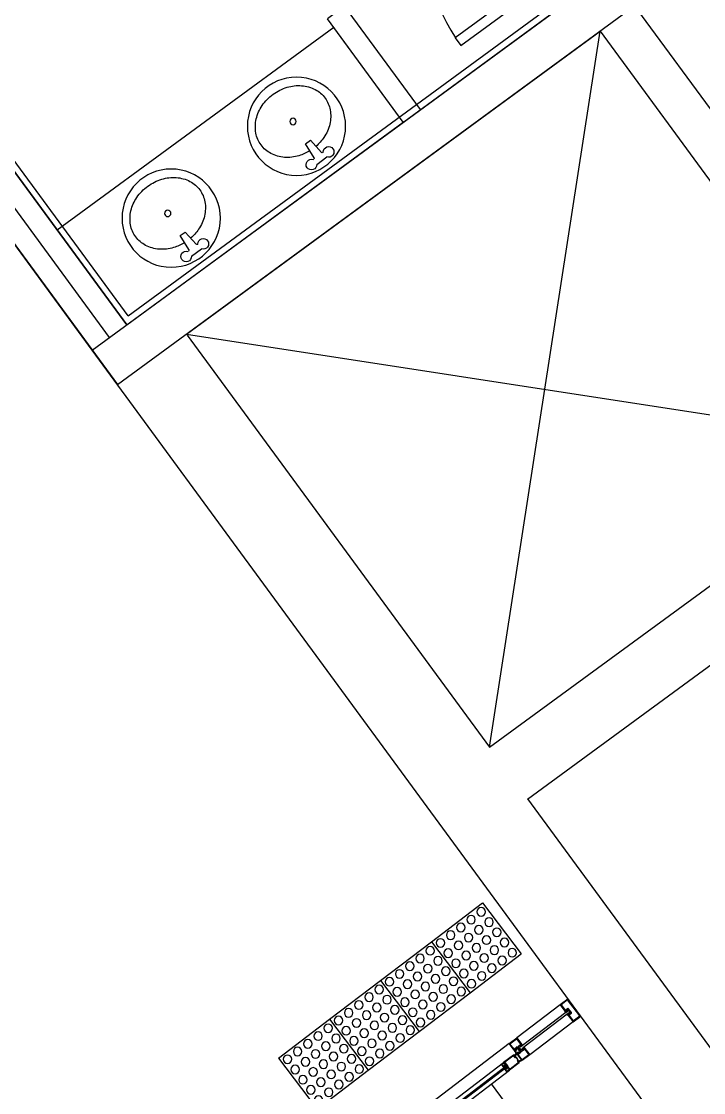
# Model space of a CAD drawing. Header units: millimetres. Extents: x 75184266 to 76346726, y -35850126 to -33679385.
# Drawn here: x 75497899 to 75501092, y -34602856 to -34597839 of the extents above; entities that cross this region are included whole.
import ezdxf

# ---------------------------------------------------------------- set-up
doc = ezdxf.new("R2010")
doc.units = ezdxf.units.MM
doc.header["$LTSCALE"] = 50
doc.header["$MEASUREMENT"] = 0
doc.layers.get('0').update_dxf_attribs({"linetype": 'CONTINUOUS'})
doc.layers.get('Defpoints').update_dxf_attribs({"color": 51, "linetype": 'CONTINUOUS'})
for name, color, linetype in [('XR-지하3층$0$1712-PL$0$DOOR', 4, 'CONTINUOUS'), ('XR-지하3층$0$W1', 3, 'CONTINUOUS'), ('XR-지하3층$0$XR-1F-PLAN$0$A-EQP1', 1, 'CONTINUOUS'), ('XR-지하3층$0$XR-1F-PLAN$0$A-FIN6', 6, 'CONTINUOUS'), ('XR-지하3층$0$XR-1F-PLAN$0$A-WAL3', 3, 'CONTINUOUS'), ('XR-지하3층$0$XR-지하3층$0$AA-DWXM-DOOR', 4, 'CONTINUOUS'), ('XR-지하3층$0$XR-지하3층$0$AA-XXXX-SYMB', 7, 'CONTINUOUS')]:
    doc.layers.add(name, color=color, linetype=linetype)
doc.layers.add('건축', color=8, linetype='CONTINUOUS', plot=False)

# ---------------------------------------------------------------- blocks, each defined once
blk = doc.blocks.new('XR-지하3층$0$XR-지하3층$0$점형블럭')
at = {"layer": 'XR-지하3층$0$XR-지하3층$0$AA-XXXX-SYMB', "color": 9, "ltscale": 5}
for p, q in [((300, 300), (0, 300)), ((0, 300), (0, 0)), ((300, 300), (300, 0)), ((300, 0), (0, 0))]:
    blk.add_line(p, q, dxfattribs=at)
at = {"layer": 'XR-지하3층$0$XR-지하3층$0$AA-XXXX-SYMB', "color": 9, "ltscale": 2}
for centre in [(30, 270), (90, 270), (150, 270), (210, 270), (270, 270), (30, 210), (90, 210), (150, 210), (210, 210), (270, 210), (30, 150), (90, 150), (150, 150), (210, 150), (270, 150), (30, 90), (90, 90), (150, 90), (210, 90), (270, 90), (30, 30), (90, 30), (150, 30), (210, 30), (270, 30)]:
    blk.add_circle(centre, 20, dxfattribs=at)
blk = doc.blocks.new('XR-지하3층$0$XR-지하3층$0$dsfdf')
at = {"layer": 'XR-지하3층$0$XR-지하3층$0$AA-DWXM-DOOR', "color": 8}
for p, q in [((415.1, -563.7), (2033.6, 628.2)), ((1185.4, 127.8), (415.7, -439)), ((1156.1, 82.1), (427.3, -454.5)), ((1159.7, 77.2), (430.9, -459.5)), ((1211.4, 91.2), (442.3, -475.2)), ((140.9, -697.3), (346.2, -546.1)), ((146.8, -705.3), (352.2, -554.1))]:
    blk.add_line(p, q, dxfattribs=at)
at = {"layer": 'XR-지하3층$0$XR-지하3층$0$AA-DWXM-DOOR'}
for p, q in [((369, -473.4), (415.7, -439)), ((375, -471.9), (412, -444.6)), ((413.5, -444.8), (424.8, -460.2)), ((415.4, -443.5), (419.3, -448.9)), ((417.7, -442.4), (415.6, -442.8)), ((417.9, -441.8), (415.9, -439.1)), ((416.6, -442.8), (416.4, -444.1)), ((416.5, -439.5), (425.6, -432.8)), ((416.5, -439.8), (418.3, -442.3)), ((418.3, -442.3), (416.7, -442.6)), ((417.2, -444.6), (419.9, -442.6)), ((418.3, -440.1), (420, -442.3)), ((418.4, -439.8), (425.8, -434.4)), ((419.3, -449.7), (419.4, -449)), ((419.3, -449.7), (419.9, -449.8)), ((420.1, -449.9), (425.6, -457.3)), ((423.2, -449.2), (432.4, -442.4)), ((423.2, -449.2), (425.7, -456.4)), ((424.7, -449.7), (428.5, -446.9)), ((424.7, -449.7), (426.2, -453.8)), ((427.2, -434.6), (432.5, -441.7)), ((427.8, -433.1), (436.4, -444.9)), ((428.8, -446.9), (430.5, -449.2)), ((431.7, -444.6), (430.2, -445.7)), ((432.2, -447.6), (430.2, -446.3)), ((433.2, -443.8), (430.4, -445.9)), ((430.4, -446.2), (432.4, -447.5)), ((430.4, -450.8), (430.5, -450.9)), ((430.8, -449.3), (430.6, -449.4)), ((430.8, -449.3), (432.2, -448.3)), ((434.2, -448.1), (431.3, -450.3)), ((431.7, -444.6), (433.1, -443.5)), ((437.8, -446.8), (431.9, -451.1)), ((433.6, -443.9), (434.2, -446.2)), ((434.4, -446), (433.7, -443.7)), ((434.2, -448.1), (437.2, -445.9)), ((436.4, -445.2), (435, -446.2)), ((436.4, -445.2), (435, -446.2)), ((436.4, -445.2), (436.6, -445)), ((438, -445.3), (438, -445.4)), ((319.6, -509.8), (355.8, -483.1)), ((323.9, -510.3), (355.1, -487.3)), ((355.1, -487.3), (373.6, -512.4)), ((355.8, -483.1), (415.1, -563.7)), ((372.5, -477.9), (356.6, -484.2)), ((372.6, -478.4), (356.8, -484.6)), ((373, -479), (357.3, -485.2)), ((373.3, -479.6), (357.7, -485.7)), ((373.6, -480.2), (358.1, -486.3)), ((373.9, -480.7), (358.4, -486.7)), ((374.2, -481.3), (358.9, -487.3)), ((370.3, -477.1), (370.7, -477.9)), ((376.1, -477.1), (370.3, -481.3)), ((371.3, -476.1), (370.4, -476.8)), ((370.6, -478.3), (370.5, -478.4)), ((371.6, -476.2), (374.7, -482.3)), ((372.5, -482.2), (371.9, -482.6)), ((373.4, -483.2), (373, -482.3)), ((374.6, -482.6), (373.7, -483.3)), ((374, -475.7), (377.5, -482.8)), ((380.4, -492.9), (375.4, -486.1)), ((377.2, -484.1), (375.5, -485.4)), ((380.4, -492.9), (385.4, -499.6)), ((387.8, -498.5), (386.1, -499.7)), ((388.5, -501.5), (387.6, -502.1)), ((394.2, -501.7), (388.5, -505.9)), ((393.7, -506.2), (388.8, -501.5)), ((394.9, -504), (389.1, -498.6)), ((395.6, -509.6), (442.3, -475.2)), ((398.8, -504.3), (435.9, -477)), ((436.1, -475.6), (424.8, -460.2)), ((426.1, -456.5), (426.2, -456.4)), ((426.5, -456), (426.2, -453.8)), ((426.5, -457), (426.2, -454.2)), ((426.9, -453.9), (428.8, -456.5)), ((433.3, -467.7), (427.7, -460.3)), ((428.4, -459.5), (430.9, -460.6)), ((428.7, -457.3), (428.8, -456.7)), ((428.7, -457.3), (429.3, -457.4)), ((428.7, -460), (428.8, -459.9)), ((434.8, -465), (428.7, -460.5)), ((429.3, -459.9), (431.3, -460.8)), ((431.4, -460), (429.5, -457.5)), ((434.8, -463.4), (431.3, -460.8)), ((433.2, -468.6), (433.3, -467.9)), ((433.2, -468.6), (433.8, -468.6)), ((438, -474.1), (434, -468.7)), ((434.8, -465), (444, -458.2)), ((434.8, -463.4), (438.6, -460.6)), ((435.4, -457.6), (435.3, -457.5)), ((441.5, -451.7), (435.5, -456.1)), ((439.1, -454.8), (436.2, -456.9)), ((437, -457.7), (436.8, -457.8)), ((438.6, -460.3), (436.9, -458)), ((437, -457.7), (438.4, -456.7)), ((437.4, -472.1), (440.1, -470.1)), ((439, -473.2), (437.6, -473)), ((439.7, -472.3), (438.7, -474.1)), ((439, -456.9), (439.6, -459.1)), ((439.1, -454.8), (442.1, -452.6)), ((439.8, -458.9), (439.2, -456.6)), ((440, -471.7), (439.2, -473.1)), ((441.8, -474.2), (440, -471.7)), ((442.9, -457), (440.1, -459)), ((441.7, -458.3), (440.3, -459.3)), ((440.3, -472.2), (442.3, -474.9)), ((442.1, -472.3), (440.4, -470.1)), ((442.9, -456.6), (440.9, -455.3)), ((442.6, -453.6), (441.2, -454.6)), ((442.6, -453.6), (441.2, -454.6)), ((441.2, -455.3), (443.1, -456.5)), ((441.7, -458.3), (443.2, -457.2)), ((442.1, -474.2), (451.2, -467.5)), ((442.3, -472.4), (449.7, -466.9)), ((442.6, -453.6), (442.7, -453.4)), ((443, -452), (442.9, -451.9)), ((451.5, -465.4), (442.9, -453.6)), ((450, -465.5), (444.7, -458.3)), ((114.2, -661), (319.6, -509.8)), ((343, -541.7), (319.6, -509.8)), ((346.2, -546.1), (319.6, -509.8)), ((342.4, -535.4), (323.9, -510.3)), ((369.1, -535.4), (360.3, -523.5)), ((360.5, -522.1), (373.6, -512.4)), ((369.6, -518.6), (363, -523.4)), ((363, -523.7), (370.7, -534.2)), ((377.9, -547.3), (369.1, -535.4)), ((373.3, -523.2), (369.9, -518.6)), ((370.7, -534.2), (378.5, -544.7)), ((371, -517.8), (373.2, -520.7)), ((376.2, -513.7), (371.1, -517.5)), ((372.1, -524.8), (372.6, -523.1)), ((380, -519.5), (372.4, -525)), ((372.7, -522.9), (372.7, -522.7)), ((372.7, -522.7), (372.8, -522.7)), ((373, -522.9), (373.4, -523.1)), ((377.2, -519.4), (373.3, -523.2)), ((377.6, -520), (373.4, -523.1)), ((374.3, -519.9), (376.7, -518.7)), ((377.4, -515.1), (376.5, -513.8)), ((376.9, -518.7), (377.2, -519.1)), ((377.9, -517.8), (377, -518.5)), ((377, -518.8), (377.6, -519.7)), ((378.8, -514.4), (377.7, -515.1)), ((378.6, -514.5), (377.7, -515.1)), ((377.7, -515.4), (379.7, -518.2)), ((378.2, -517.9), (378.9, -518.8)), ((378.8, -514.4), (392.1, -532.4)), ((378.8, -544.8), (385.3, -539.9)), ((379.7, -518.5), (379.2, -518.8)), ((389.6, -502.2), (379.3, -515.1)), ((392.4, -537.9), (379.3, -547.6)), ((390.1, -502.7), (379.7, -515.7)), ((387.6, -529.7), (380, -535.3)), ((390.5, -503.1), (380.1, -516.1)), ((380.1, -535.7), (382, -535.7)), ((391, -503.6), (380.5, -516.7)), ((380.7, -519.6), (384.2, -524.3)), ((391.5, -504.1), (380.9, -517.2)), ((391.9, -504.6), (381.3, -517.8)), ((392.3, -504.9), (381.6, -518.2)), ((382, -535.1), (386.8, -532.5)), ((385.4, -539.7), (382, -535.1)), ((382.1, -535.8), (382.3, -535.8)), ((386.4, -531.9), (382.2, -535)), ((382.3, -535.4), (382.2, -535)), ((382.3, -535.8), (382.3, -535.6)), ((387.7, -529), (384.2, -524.3)), ((384.4, -535.9), (386.5, -538.8)), ((387.3, -533.1), (385.5, -535.1)), ((387.3, -532.8), (386.7, -531.9)), ((386.8, -538.8), (391.9, -535.1)), ((387.1, -532.5), (387.4, -532.9)), ((387.6, -502.5), (388.3, -503.1)), ((388.5, -532.2), (387.6, -532.9)), ((388.2, -503.6), (387.7, -504)), ((388.4, -530.4), (387.9, -530.7)), ((388.6, -531.9), (387.9, -531)), ((388.7, -530.4), (390.7, -533.2)), ((392.1, -532.4), (391, -533.2)), ((391, -533.2), (391.9, -532.5)), ((391.9, -534.8), (391, -533.5)), ((391.5, -506.5), (391.3, -506.6)), ((391.5, -506.5), (391.3, -506.6)), ((392.5, -507.2), (391.8, -506.5)), ((392.4, -537.9), (410.9, -563)), ((393.7, -506.5), (392.8, -507.2)), ((173.5, -741.5), (378.8, -590.3)), ((378.8, -590.3), (352.2, -554.2)), ((378.8, -590.3), (355.5, -558.6)), ((379.6, -586), (361.3, -561.1)), ((415.1, -563.7), (378.8, -590.3)), ((410.9, -563), (379.6, -586))]:
    blk.add_line(p, q, dxfattribs=at)
at = {"layer": 'XR-지하3층$0$XR-지하3층$0$AA-DWXM-DOOR', "color": 4, "linetype": 'Continuous', "extrusion": (8.08767e-06, 1.2987e-05, 1)}
for p, q in [((343, -541.7, 0), (344.3, -540.7, 0)), ((343, -541.7, 0), (346.2, -546.1, 0)), ((343, -541.7, 0), (346.2, -546, 0)), ((349.6, -534.8, 0), (343.3, -539.4, 0)), ((344.3, -540.7, 0), (343.3, -539.4, 0)), ((344.2, -540.8, 0), (346.6, -544.1, 0)), ((354.3, -528.6, 0), (344.6, -535.7, 0)), ((351.2, -542.4, 0), (346.2, -546.1, 0)), ((346.4, -542.2, 0), (347.6, -541.3, 0)), ((347.4, -543.5, 0), (346.4, -542.2, 0)), ((346.6, -544.1, 0), (347.4, -543.5, 0)), ((347.6, -541.3, 0), (348.5, -542.6, 0)), ((348.5, -542.6, 0), (353.1, -539.3, 0)), ((351.5, -537.4, 0), (348.9, -539.9, 0)), ((349.6, -534.8, 0), (351.5, -537.4, 0)), ((354.1, -538.5, 0), (349.7, -540.9, 0)), ((355, -530.8, 0), (350.8, -534, 0)), ((350.8, -534, 0), (354.1, -538.5, 0)), ((351.2, -542, 0), (351.2, -542.4, 0)), ((351.2, -542, 0), (351.6, -542.1, 0)), ((352.4, -541.5, 0), (351.6, -542.1, 0)), ((352.2, -554.1), (362.1, -546.8, 0)), ((352.5, -541.1, 0), (352.4, -541.5, 0)), ((352.5, -541.1, 0), (352.8, -541.2, 0)), ((353.7, -540.6, 0), (352.8, -541.2, 0)), ((353, -538.4, 0), (355.9, -538, 0)), ((353.1, -539.3, 0), (353, -538.4, 0)), ((353.7, -540.2, 0), (353.7, -540.6, 0)), ((353.7, -540.2, 0), (354.1, -540.3, 0)), ((354.3, -540.1, 0), (354.1, -540.3, 0)), ((354.3, -540.1, 0), (356.2, -538.7, 0)), ((356.1, -552.9, 0), (360.7, -549.6, 0)), ((357.3, -531.2, 0), (369.7, -548.1, 0)), ((361.8, -548.9, 0), (358.1, -552.5, 0)), ((358.7, -529.3, 0), (371.9, -547.2, 0)), ((362.1, -551.7, 0), (358.9, -553.5, 0)), ((360.7, -549.6, 0), (361.5, -550, 0)), ((361.5, -550, 0), (362.7, -547.2, 0)), ((371.3, -551.7, 0), (361.6, -558.8, 0)), ((365.1, -553.5, 0), (361.8, -548.9, 0)), ((364, -554.3, 0), (362.1, -551.7, 0)), ((369.4, -550.3, 0), (365.1, -553.5, 0)), ((355.5, -558.6, 0), (352.2, -554.1)), ((352.2, -554.2, 0), (355.5, -558.6, 0)), ((354.2, -554.4, 0), (355, -553.8, 0)), ((356.6, -557.8, 0), (354.2, -554.4, 0)), ((355, -553.8, 0), (355.9, -555.1, 0)), ((356.8, -557.7, 0), (355.5, -558.6, 0)), ((355.9, -555.1, 0), (357.1, -554.2, 0)), ((357.1, -554.2, 0), (356.1, -552.9, 0)), ((356.8, -557.7, 0), (357.7, -558.9, 0)), ((364, -554.3, 0), (357.7, -558.9, 0))]:
    blk.add_line(p, q, dxfattribs=at)
at = {"layer": 'XR-지하3층$0$XR-지하3층$0$AA-DWXM-DOOR', "color": 4, "linetype": 'Continuous', "extrusion": (-1.4802e-05, -3.8694e-06, 1)}
for p, q in [((121.9, -699.8, 0), (131.5, -692.6, 0)), ((123.8, -701.1, 0), (128, -698, 0)), ((128, -698, 0), (131.3, -702.5, 0)), ((129.2, -697.2, 0), (135.5, -692.5, 0)), ((129.2, -697.2, 0), (131.1, -699.8, 0)), ((131.6, -701.4, 0), (130.4, -704.1, 0)), ((131.1, -699.8, 0), (134.3, -698, 0)), ((131.3, -702.5, 0), (135, -699, 0)), ((132.4, -701.8, 0), (131.6, -701.4, 0)), ((136.9, -698.4, 0), (132.4, -701.8, 0)), ((133.5, -702.7, 0), (134.3, -702.1, 0)), ((134.3, -701.8, 0), (134.3, -702.1, 0)), ((134.3, -701.8, 0), (134.7, -701.8, 0)), ((134.7, -701.8, 0), (135.5, -701.2, 0)), ((136.4, -693.8, 0), (135.5, -692.5, 0)), ((135.6, -700.9, 0), (135.5, -701.2, 0)), ((135.6, -700.9, 0), (135.9, -700.9, 0)), ((135.9, -700.9, 0), (140.9, -697.3, 0)), ((137.1, -696.3, 0), (136, -697.1, 0)), ((136, -697.1, 0), (136.9, -698.4, 0)), ((137.7, -692.9, 0), (136.4, -693.8, 0)), ((136.5, -693.7, 0), (138.9, -697, 0)), ((138.1, -697.6, 0), (137.1, -696.3, 0)), ((137.7, -692.9, 0), (140.9, -697.3, 0)), ((137.7, -692.9, 0), (140.8, -697.2, 0)), ((138.9, -697, 0), (138.1, -697.6, 0)), ((121.2, -704.2, 0), (134.4, -722.2, 0)), ((123.4, -703.4, 0), (135.9, -720.3, 0)), ((132.9, -703.2, 0), (130.9, -704.6, 0)), ((132.9, -703.2, 0), (133.1, -703, 0)), ((133.1, -702.7, 0), (133.5, -702.7, 0)), ((133.1, -702.7, 0), (133.1, -703, 0)), ((146.8, -705.3), (136.9, -712.6, 0)), ((140.1, -713, 0), (137.2, -713.3, 0)), ((138.1, -720.6, 0), (142.4, -717.5, 0)), ((138.9, -722.8, 0), (148.6, -715.7, 0)), ((139, -713, 0), (143.5, -710.5, 0)), ((142.4, -717.5, 0), (139, -713, 0)), ((144.6, -708.7, 0), (140, -712.1, 0)), ((140, -712.1, 0), (140.1, -713, 0)), ((141.6, -714.1, 0), (144.2, -711.6, 0)), ((143.5, -716.7, 0), (141.6, -714.1, 0)), ((143.5, -716.7, 0), (149.8, -712, 0)), ((145.5, -710, 0), (144.6, -708.7, 0)), ((146.6, -709.2, 0), (145.5, -710, 0)), ((146.5, -707.3, 0), (145.7, -707.9, 0)), ((145.7, -707.9, 0), (146.6, -709.2, 0)), ((149, -710.7, 0), (146.5, -707.3, 0)), ((150.1, -709.8, 0), (146.8, -705.3)), ((146.9, -705.4, 0), (150.1, -709.8, 0)), ((148.9, -710.8, 0), (150.1, -709.8, 0)), ((148.9, -710.8, 0), (149.8, -712, 0))]:
    blk.add_line(p, q, dxfattribs=at)
at = {"layer": 'XR-지하3층$0$XR-지하3층$0$AA-DWXM-DOOR'}
for points in [[(140.9, -697.3), (114.2, -661), (78, -687.7), (137.3, -768.2), (173.5, -741.5), (146.9, -705.4)], [(131.9, -690.4), (113.5, -665.5), (82.5, -688.4), (138, -763.8), (169, -740.9), (150.8, -716.1)]]:
    blk.add_lwpolyline(points, dxfattribs=at)
at = {"layer": 'XR-지하3층$0$XR-지하3층$0$AA-DWXM-DOOR', "color": 4, "linetype": 'Continuous', "extrusion": (8.08767e-06, 1.2987e-05, 1)}
for centre, radius, start, end in [((343.7, -534.5, 0), 1.59, 216.3686, 306.3686), ((349.4, -540.4, 0), 0.641, 133.8686, 298.8686), ((356.2, -531.2, 0), 3.21, 36.3686, 126.3686), ((356, -532.1, 0), 1.59, 36.3686, 126.3686), ((356, -538.4, 0), 0.385, 306.3686, 96.4212), ((362.3, -547.1, 0), 0.385, 336.316, 126.3686), ((368.4, -549.1, 0), 1.59, 306.3686, 36.3686), ((369.4, -549.1, 0), 3.21, 306.3686, 36.3686), ((358.6, -552.9, 0), 0.641, 133.8686, 298.8686), ((362.6, -560.1, 0), 1.59, 126.3686, 216.3686)]:
    blk.add_arc(centre, radius, start, end, dxfattribs=at)
at = {"layer": 'XR-지하3층$0$XR-지하3층$0$AA-DWXM-DOOR'}
for centre, radius, start, end in [((361.1, -522.9), 1.02, 126.3686, 216.3686), ((363.2, -523.6), 0.204, 126.3686, 216.3686), ((369.7, -518.7), 0.204, 36.3686, 126.3686), ((371.2, -517.7), 0.204, 126.3686, 216.3686), ((372.3, -524.9), 0.204, 164.9818, 306.3686), ((372.9, -523.1), 0.306, 61.3686, 164.9818), ((373.6, -520.4), 0.51, 216.3686, 6.3686), ((374.6, -520.3), 0.51, 126.3686, 186.3686), ((374.6, -520.3), 0.51, 126.3686, 186.3686), ((376.3, -513.9), 0.204, 36.3686, 126.3686), ((376.8, -518.9), 0.204, 36.3686, 116.3686), ((377.1, -518.7), 0.204, 126.3686, 216.3686), ((377, -519.2), 0.204, 314.1338, 36.3686), ((377.6, -515), 0.204, 216.3686, 306.3686), ((377.8, -515.3), 0.204, 126.3686, 216.3686), ((377.5, -519.8), 0.204, 306.3686, 36.3686), ((378, -518), 0.204, 36.3686, 126.3686), ((378.7, -546.7), 1.02, 216.3686, 306.3686), ((378.6, -544.6), 0.204, 216.3686, 306.3686), ((378.5, -514.3), 0.204, 306.3686, 36.3686), ((379, -518.7), 0.204, 216.3686, 306.3686), ((379.5, -518.3), 0.204, 306.3686, 36.3686), ((380.1, -535.5), 0.204, 126.3686, 267.7553), ((380.3, -519.9), 0.51, 36.3686, 126.3686), ((382, -535.4), 0.306, 267.7553, 11.3686), ((384.8, -535.6), 0.51, 66.3686, 216.3686), ((385.2, -534.7), 0.51, 246.3686, 306.3686), ((385.2, -534.7), 0.51, 246.3686, 306.3686), ((385.2, -539.8), 0.204, 306.3686, 36.3686), ((386.5, -532.1), 0.204, 36.3686, 126.3686), ((386.7, -538.7), 0.204, 216.3686, 306.3686), ((386.9, -532.6), 0.204, 36.3686, 118.6034), ((387.5, -532.7), 0.204, 216.3686, 306.3686), ((387.2, -533), 0.204, 316.3686, 36.3686), ((387.3, -529.3), 0.51, 306.3686, 36.3686), ((388.1, -530.9), 0.204, 126.3686, 216.3686), ((388.5, -530.5), 0.204, 36.3686, 126.3686), ((388.4, -532), 0.204, 306.3686, 36.3686), ((390.9, -533), 0.204, 216.3686, 306.3686), ((391.1, -533.4), 0.204, 126.3686, 216.3686), ((392, -532.7), 0.204, 36.3686, 126.3686), ((391.8, -534.9), 0.204, 306.3686, 36.3686)]:
    blk.add_arc(centre, radius, start, end, dxfattribs=at)
at = {"layer": 'XR-지하3층$0$XR-지하3층$0$AA-DWXM-DOOR', "color": 4, "linetype": 'Continuous', "extrusion": (-1.4802e-05, -3.8694e-06, 1)}
for centre, radius, start, end in [((123.8, -702.3, 0), 3.21, 126.3686, 216.3686), ((124.7, -702.4, 0), 1.59, 126.3686, 216.3686), ((130.6, -691.4, 0), 1.59, 306.3686, 36.3686), ((134.6, -698.6, 0), 0.641, 313.8686, 118.8686), ((130.7, -704.3, 0), 0.385, 156.316, 306.3686), ((137, -720.3, 0), 3.21, 216.3686, 306.3686), ((137.2, -719.4, 0), 1.59, 216.3686, 306.3686), ((137.1, -713, 0), 0.385, 126.3686, 276.4212), ((143.8, -711.1, 0), 0.641, 313.8686, 118.8686), ((149.5, -717, 0), 1.59, 36.3686, 126.3686)]:
    blk.add_arc(centre, radius, start, end, dxfattribs=at)
at = {"layer": 'XR-지하3층$0$XR-지하3층$0$AA-DWXM-DOOR'}
for centre, major_axis, start_param, end_param in [((412.6, -445.4), (0.721, 0.721), 6.132539, 7.703335), ((415.7, -443.2), (0.288, 0.288), 0.983818, 2.990946), ((415.8, -439.2), (-0.144, 0.144), 4.561742, 6.132539), ((417.6, -442), (0.288, 0.288), 4.12541, 6.132539), ((419.1, -449), (0.183, 0.183), 5.347141, 6.132539), ((419.9, -450), (-0.183, 0.183), 4.561742, 5.347141), ((442.1, -452.5), (0.721, 0.721), 6.132539, 7.703335), ((369.6, -474.2), (0.721, 0.721), 1.42015, 2.634222), ((431.4, -456.6), (61.7, 21.3), 3.086518, 3.144322), ((370.2, -477.9), (-0.361, 0.361), 1.12123, 2.990946), ((370.5, -477), (0.144, 0.144), 1.42015, 2.816413), ((370.5, -478), (0.216, 0.216), 4.561742, 5.958006), ((371.4, -476.3), (0.144, 0.144), 5.958006, 7.703335), ((372.2, -483), (-0.361, 0.361), -0.150647, 1.205916), ((431.4, -456.6), (-32, 56.9), 1.478542, 1.677149), ((372.7, -482.5), (0.216, 0.216), 5.958006, 7.703335), ((376.8, -474.4), (2.16, 2.16), 1.42015, 2.816413), ((373.6, -483.1), (0.144, 0.144), 2.816413, 4.561742), ((374.5, -482.4), (0.144, 0.144), 4.561742, 5.958006), ((375.8, -485.8), (0.361, 0.361), 1.42015, 2.990946), ((376.6, -483.3), (-0.721, 0.721), 2.990946, 4.38721), ((430.2, -455), (-46.2, 46.2), 1.435775, 1.634383), ((385.8, -499.3), (-0.361, 0.361), 1.42015, 2.990946), ((388.4, -499.3), (0.721, 0.721), 0.023886, 1.42015), ((388.6, -501.6), (0.144, 0.144), 0.023886, 1.42015), ((426, -457), (0.361, 0.361), 2.990946, 5.626393), ((426.6, -454.2), (0.288, 0.288), 6.132539, 8.767986), ((428.2, -460), (-0.361, 0.361), -1.215297, 1.42015), ((428.9, -460.2), (0.216, 0.216), 1.42015, 3.287652), ((428.6, -456.6), (0.183, 0.183), 5.347141, 6.132539), ((429.1, -460.3), (0.361, 0.361), 0.355499, 1.42015), ((429.3, -457.6), (-0.183, 0.183), 4.561742, 5.347141), ((431, -460.3), (-0.288, 0.288), 1.926295, 4.561742), ((433, -467.9), (0.183, 0.183), 5.347141, 6.132539), ((433.8, -468.9), (0.183, 0.183), 6.132539, 6.917937), ((436.2, -456.9), (-0.721, 0.721), -0.150647, 1.42015), ((436.2, -457), (0.721, 0.721), 2.990946, 4.561742), ((435.3, -476.2), (0.721, 0.721), 4.561742, 6.132539), ((437.1, -457.8), (0.144, 0.144), 1.42015, 2.990946), ((437.7, -472.5), (0.361, 0.361), 1.42015, 3.776344), ((438.3, -473.9), (-0.288, 0.288), 1.42015, 3.427278), ((438.6, -457), (-0.288, 0.288), 4.210483, 6.132539), ((437.9, -453.1), (2.52, 2.52), 4.101777, 4.214009), ((438.5, -460.4), (-0.144, 0.144), 2.990946, 4.561742), ((439, -456.7), (-0.144, 0.144), 4.200394, 5.784805), ((439, -473), (-0.144, 0.144), 2.205548, 3.427278), ((440, -459), (0.288, 0.288), 2.639687, 4.561742), ((440, -472.5), (0.288, 0.288), 6.132539, 8.139667), ((440, -458.9), (0.144, 0.144), 2.629597, 4.561742), ((440.3, -470.2), (0.144, 0.144), 6.132539, 7.703335), ((441, -455.2), (-0.144, 0.144), 0.197087, 1.781499), ((437.9, -453.1), (2.52, 2.52), 4.909476, 5.021707), ((441.4, -454.9), (0.288, 0.288), 1.42015, 3.342206), ((441.9, -474), (-0.144, 0.144), 1.42015, 2.990946), ((442.2, -472.2), (-0.144, 0.144), 1.42015, 2.990946), ((442.2, -475), (0.144, 0.144), 4.561742, 6.132539), ((442.7, -453.7), (-0.144, 0.144), 4.561742, 6.132539), ((442.1, -452.6), (0.721, 0.721), 4.561742, 6.132539), ((442.8, -456.8), (-0.144, 0.144), 2.990946, 4.923091), ((442.9, -456.9), (-0.288, 0.288), 2.990946, 4.913002), ((444.3, -458.6), (-0.361, 0.361), 4.561742, 6.132539), ((449.1, -466.1), (0.721, 0.721), 4.561742, 6.132539), ((450.3, -466.3), (1.08, 1.08), 4.561742, 6.132539), ((387.4, -503.6), (0.361, 0.361), 3.20518, 4.561742), ((387.7, -502.3), (-0.144, 0.144), -0.150646, 1.594683), ((388, -503.3), (-0.216, 0.216), 2.990946, 4.736275), ((391.6, -507), (-0.361, 0.361), -0.150647, 1.71907), ((430.2, -455), (-46.2, 46.2), 1.71907, 1.776874), ((391.6, -506.8), (0.216, 0.216), 0.023886, 1.42015), ((392.7, -507), (0.144, 0.144), 3.165479, 4.561742), ((393.6, -506.4), (-0.144, 0.144), 2.990946, 4.736275), ((395, -508.7), (0.721, 0.721), 3.34767, 4.561742), ((397, -501.8), (-2.16, 2.16), 1.594683, 2.990946)]:
    blk.add_ellipse(centre, major_axis=major_axis, ratio=1, start_param=start_param, end_param=end_param, dxfattribs=at)
at = {"layer": 'XR-지하3층$0$XR-지하3층$0$AA-DWXM-DOOR', "extrusion": (0, 0, -1)}
for centre, major_axis, start_param, end_param in [((416.9, -444.2), (0.361, 0.361), 1.721443, 4.077637), ((416.6, -439.7), (-0.144, 0.144), 4.863036, 6.433832), ((416.8, -442.8), (0.144, 0.144), 4.077637, 5.299368), ((418.5, -440), (-0.144, 0.144), 4.863035, 6.433832), ((419.8, -442.4), (-0.144, 0.144), 1.721443, 3.292239), ((426.5, -434), (1.08, 1.08), -1.42015, 0.150647), ((426.4, -435.2), (-0.721, 0.721), 0.150647, 1.721443), ((428.7, -447.1), (-0.144, 0.144), 0.150647, 1.721443), ((430.5, -446), (0.288, 0.288), 2.94098, 4.863036), ((431.2, -450.2), (0.721, 0.721), 3.292239, 4.863036), ((430.6, -446), (-0.144, 0.144), 4.501687, 6.433832), ((430.7, -449.1), (-0.144, 0.144), 3.292239, 4.863035), ((431.3, -450.3), (-0.721, 0.721), 3.292239, 4.863036), ((431.9, -447.9), (0.288, 0.288), -0.200613, 1.721443), ((435.5, -449.8), (-2.52, 2.52), 5.973867, 6.086098), ((432, -442), (-0.361, 0.361), 1.721443, 3.292239), ((432.3, -447.7), (-0.144, 0.144), 1.360094, 2.944506), ((433.3, -443.9), (0.288, 0.288), -1.42015, 0.501906), ((433.4, -444), (0.144, 0.144), -1.42015, 0.511995), ((434.4, -446.1), (0.144, 0.144), 2.069176, 3.653588), ((434.8, -445.9), (0.288, 0.288), 1.721443, 3.643499), ((435.5, -449.8), (-2.52, 2.52), 0.49838, 0.610612), ((436.3, -445), (-0.144, 0.144), 1.721443, 3.292239), ((437.2, -445.9), (-0.721, 0.721), 0.150647, 1.721443), ((437.2, -446), (-0.721, 0.721), 1.721443, 3.292239), ((426, -456.3), (-0.216, 0.216), 3.292239, 5.159741), ((425.9, -456), (0.361, 0.361), 0.656792, 1.721443)]:
    blk.add_ellipse(centre, major_axis=major_axis, ratio=1, start_param=start_param, end_param=end_param, dxfattribs=at)
at = {"layer": 'XR-지하3층$0$XR-지하3층$0$AA-XXXX-SYMB', "extrusion": (0, 0, -1), "zscale": -1, "rotation": 143.631410486732}
for p in [(-1076.1, -449.4), (-834.5, -627.3), (-593, -805.2), (-351.4, -983.1)]:
    blk.add_blockref('XR-지하3층$0$XR-지하3층$0$점형블럭', p, dxfattribs=at)
blk = doc.blocks.new('XR-지하3층$0$XR-1F-PLAN$0$좌변기')
at = {"layer": 'XR-지하3층$0$XR-1F-PLAN$0$A-EQP1'}
for points in [[(-544.4, 76.1), (-544.4, 111.1, 0.414214), (-554.4, 121.1), (-672.4, 121.1, 0.414214), (-682.4, 111.1), (-682.4, -318.9, 0.414214), (-672.4, -328.9), (-554.4, -328.9, 0.414214), (-544.4, -318.9), (-544.4, -283.9)], [(-544.4, 111.1, -0.030636), (-266.4, 76.4, -0.045977), (-84.4, 34, -0.042274), (0, 0), (0, -103.9)], [(-534.4, -281, 0.029867), (-267.6, -275, 0.046073), (-88, -233.1, 0.030504), (-29.1, -210.9, 0.291302), (-23.5, -202.3), (-23.5, -105), (-23.5, -7.6, 0.291302), (-29.1, 0.9, 0.030504), (-88, 23.2, 0.046073), (-267.6, 65.1, 0.029888), (-534.4, 71.1)], [(-544.4, -318.9, 0.030636), (-266.4, -284.2, 0.045977), (-84.4, -241.8, 0.042274), (0, -207.9), (0, -103.9)]]:
    blk.add_lwpolyline(points, format="xyb", dxfattribs=at)
blk.add_lwpolyline([(-502.4, -283.9), (-502.4, 76.1), (-682.4, 76.1), (-682.4, -283.9)], close=True, dxfattribs=at)
for points in [[(-667.3, 63.6, 0.336088), (-682.4, 48), (-682.4, -255.8, 0.369332), (-666.2, -272.8, 0.014927), (-534.4, -281), (-534.4, 71.1, 0.014968)], [(-495.6, 67.3, 0.408431), (-504.4, 58.3), (-504.6, -105), (-504.4, -268.2, 0.408431), (-495.6, -277.2, 0.024723), (-268.1, -270.1, 0.046051), (-89.5, -228.4, 0.030519), (-31.2, -206.3, 0.289645), (-28.5, -202.3), (-28.5, -105), (-28.5, -7.7, 0.289645), (-31.2, -3.6, 0.030519), (-89.5, 18.4, 0.046051), (-268.1, 60.1, 0.024723)]]:
    blk.add_lwpolyline(points, format="xyb", close=True, dxfattribs=at)
blk = doc.blocks.new('XR-지하3층$0$XR-1F-PLAN$0$A$C56F60109')
at = {"layer": 'Defpoints'}
blk.add_line((380, 375), (380, 0), dxfattribs=at)
at = {"layer": 'XR-지하3층$0$XR-1F-PLAN$0$A-EQP1'}
for p, q in [((15, 410.1), (15, 25)), ((45, 410.1), (45, 25)), ((715, 410.1), (715, 25)), ((745, 410.1), (745, 25)), ((380, 175.4), (380, 113.3)), ((349.6, 144.2), (411.6, 144.2)), ((0, 5), (0, 0)), ((10, 25), (50, 25)), ((10, 25), (10, 15)), ((10, 15), (50, 15)), ((50, 25), (50, 15)), ((60, 5), (60, 0)), ((617.5, 50), (142.5, 50)), ((700, 5), (700, 0)), ((750, 25), (710, 25)), ((710, 25), (710, 15)), ((750, 15), (710, 15)), ((750, 25), (750, 15)), ((760, 5), (760, 0))]:
    blk.add_line(p, q, dxfattribs=at)
blk.add_lwpolyline([(567.5, 375), (617.5, 325), (617.5, 0), (142.5, 0), (142.5, 325), (192.5, 375)], close=True, dxfattribs=at)
for points in [[(387.1, 65.8), (550.2, 65.8), (550.2, 288.2, 0.272815), (543.5, 299.5, 0.070145), (498.9, 316.6, 0.03268), (447.3, 324.9, 0.023671), (375.2, 328.3, 0.023671), (303.1, 324.9, 0.03268), (251.4, 316.6, 0.070145), (206.8, 299.5, 0.272815), (200.2, 288.2), (200.2, 65.8), (373.2, 65.8)], [(371.3, 17.1), (374.1, 86.7, -1), (386.3, 86.7), (389.1, 17.1, -0.414045), (380.2, 7.6, -0.414045), (371.3, 17.1)]]:
    blk.add_lwpolyline(points, format="xyb", dxfattribs=at)
for centre, radius in [((30, 249.3), 15), ((730, 249.3), 15), ((380, 144.2), 15), ((353.3, 34.2), 15.3), ((407.1, 34.2), 15.3)]:
    blk.add_circle(centre, radius, dxfattribs=at)
for centre, radius, start, end in [((30, 410.1), 15, 0, 180), ((730, 410.1), 15, 0, 180), ((10, 5), 10, 90, 180), ((50, 5), 10, 0, 90), ((710, 5), 10, 90, 180), ((750, 5), 10, 0, 90)]:
    blk.add_arc(centre, radius, start, end, dxfattribs=at)
blk = doc.blocks.new('XR-지하3층$0$XR-1F-PLAN$0$1LAVA01')
at = {"layer": 'XR-지하3층$0$XR-1F-PLAN$0$A-EQP1'}
for p, q in [((-29.3, -30), (29.3, -30)), ((-29.3, -58), (-26.2, -58)), ((-21.2, -62.5), (-14, -139)), ((14, -139), (21.2, -62.5)), ((26.2, -58), (29.3, -58)), ((-14, -139), (14, -139))]:
    blk.add_line(p, q, dxfattribs=at)
blk.add_lwpolyline([(-17.7, -100.2, 0.064435), (-72.5, -111.9, 0.091719), (-131.5, -145.8, 0.103599), (-172.4, -198.4, 0.113912), (-186, -257.5, 0.113912), (-172.4, -316.6, 0.103599), (-131.5, -369.2, 0.091719), (-72.5, -403.1, 0.084785), (0, -415.5, 0.084785), (72.5, -403.1, 0.091719), (131.5, -369.2, 0.103599), (172.4, -316.6, 0.113912), (186, -257.5, 0.113912), (172.4, -198.4, 0.103599), (131.5, -145.8, 0.091719), (72.5, -111.9, 0.064435), (17.7, -100.2, 0.084785)], format="xyb", dxfattribs=at)
for centre, radius in [((0, -230), 230), ((0, -257.5), 15)]:
    blk.add_circle(centre, radius, dxfattribs=at)
for centre, radius, start, end in [((-50, -44), 25, 34.0558, 325.9442), ((50, -44), 25, 214.0558, 145.9442), ((-26.2, -63), 5, 5.3909, 90), ((26.2, -63), 5, 90, 174.6091)]:
    blk.add_arc(centre, radius, start, end, dxfattribs=at)
blk = doc.blocks.new('XR-지하3층$0$1712-PL$0$FSD1000')
at = {"layer": 'XR-지하3층$0$1712-PL$0$DOOR', "color": 9}
for p, q in [((25, -101.3, 0), (865, -101.3, 0)), ((40, -146.3, 0), (850, -146.3, 0))]:
    blk.add_line(p, q, dxfattribs=at)
at = {"layer": 'XR-지하3층$0$1712-PL$0$DOOR', "elevation": 0}
for points in [[(25, 738.7), (25, -101.3), (70, -101.3), (70, 738.7)], [(-5, -251.3), (-5, -101.3), (25, -101.3), (25, -146.3), (40, -146.3), (40, -251.3)], [(895, -251.3), (895, -101.3), (865, -101.3), (865, -146.3), (850, -146.3), (850, -251.3)]]:
    blk.add_lwpolyline(points, close=True, dxfattribs=at)
at = {"layer": 'XR-지하3층$0$1712-PL$0$DOOR', "color": 9}
blk.add_arc((25, -101.3, 0), 840, 360, 86.9291, dxfattribs=at)
blk = doc.blocks.new('XR-지하3층$0$A$C0D98130B')
at = {"layer": 'XR-지하3층$0$W1', "ltscale": 0.5}
for p, q in [((-2369.7, 1629.6, 0), (270.8, 3566.8, 0)), ((329.9, 3486.2, 0), (270.8, 3566.8, 0)), ((389.1, 3405.5, 0), (329.9, 3486.2, 0)), ((-2090.2, 1586.7, 0), (389.1, 3405.5, 0)), ((1796.9, 1486.6, 0), (389.1, 3405.5, 0)), ((1635.6, 1368.3, 0), (227.8, 3287.2, 0)), ((-2369.7, 1629.6, 0), (-133.8, -1418.1, 0)), ((-2090.2, 1586.7, 0), (-90.8, -1138.6, 0)), ((1796.1, 1486.1, 0), (1635, 1367.6, 0)), ((2329.2, 761, 0), (2168.1, 642.5, 0)), ((2506.7, 519, 0), (2329.3, 760.9, 0)), ((2227.1, 562, 0), (2168, 642.6, 0)), ((-90.8, -1138.6, 0), (2227.1, 562, 0)), ((-133.8, -1418.1, 0), (2506.7, 519, 0)), ((928.8, 353.6, 0), (848.2, 294.5, 0)), ((1283.8, -130.1, 0), (928.8, 353.6, 0)), ((1203.1, -189.3, 0), (848.2, 294.5, 0))]:
    blk.add_line(p, q, dxfattribs=at)
at = {"layer": 'XR-지하3층$0$W1', "ltscale": 100}
blk.add_line((-293.7, -862.1, 0), (-90.9, -1138.6, 0), dxfattribs=at)
at = {"layer": 'XR-지하3층$0$XR-1F-PLAN$0$A-EQP1'}
for p, q in [((364, 1588.8, 0), (1085.5, 2118.1, 0)), ((1103.3, 2093.9, 0), (381.7, 1564.6, 0)), ((970, 1996.2, 0), (952.3, 2020.4, 0)), ((413.9, 1588.2, 0), (396.2, 1612.4, 0)), ((13.3, 1331.5, 0), (243, 1500, 0)), ((260.8, 1475.9, 0), (31, 1307.3, 0)), ((31, 1307.3, 0), (13.3, 1331.5, 0)), ((-1208.3, 435.3, 0), (-712.4, 799.1, 0)), ((-694.7, 774.9, 0), (-1190.5, 411.1, 0)), ((-694.7, 774.9, 0), (-712.4, 799.1, 0))]:
    blk.add_line(p, q, dxfattribs=at)
at = {"layer": 'XR-지하3층$0$XR-1F-PLAN$0$A-EQP1', "elevation": 0}
for points in [[(940.9, 2003.3), (840, 1590.4), (869.1, 1583.3), (970, 1996.2)], [(415.9, 1618.1), (840, 1590.4), (838, 1560.5), (413.9, 1588.2)], [(-167.7, 1190), (-268.6, 777.2), (-239.5, 770), (-138.6, 1182.9)], [(-692.7, 804.8), (-268.6, 777.2), (-270.6, 747.2), (-694.7, 774.9)]]:
    blk.add_lwpolyline(points, close=True, dxfattribs=at)
blk.add_lwpolyline([(-1431.6, 739.7), (-1064.7, 1008.8, -1), (-1041, 976.6), (-1407.9, 707.4)], format="xyb", dxfattribs=at)
at = {"layer": 'XR-지하3층$0$XR-1F-PLAN$0$A-EQP1', "linetype": 'Continuous', "elevation": 0}
blk.add_lwpolyline([(-90.9, -1138.6), (1203.1, -189.3), (877.8, 254.2), (-416.2, -695.1)], close=True, dxfattribs=at)
at = {"layer": 'XR-지하3층$0$XR-1F-PLAN$0$A-FIN6'}
for p, q in [((-2060.6, 1546.4, 0), (-609.3, 2611.1, 0)), ((-585.1, 2628.9, 0), (-2036.4, 1564.1, 0)), ((236.6, 1458.1, 0), (-638.9, 2651.4, 0)), ((-84.4, -1096.6, 0), (-2066, 1604.4, 0)), ((381.7, 1564.6, 0), (236.6, 1458.1, 0)), ((-84.4, -1096.6, 0), (2209.4, 586.2, 0))]:
    blk.add_line(p, q, dxfattribs=at)
at = {"layer": 'XR-지하3층$0$XR-1F-PLAN$0$A-WAL3', "ltscale": 5}
for p, q in [((364, 1588.8, 0), (-493.7, 2757.9, 0)), ((243, 1500, 0), (-614.7, 2669.2, 0)), ((364, 1588.8, 0), (243, 1500, 0))]:
    blk.add_line(p, q, dxfattribs=at)
at = {"rotation": 126.293795718509}
blk.add_blockref('XR-지하3층$0$1712-PL$0$FSD1000', (2083.5, 586.7, 0), dxfattribs=at)
at = {"layer": 'XR-지하3층$0$XR-1F-PLAN$0$A-EQP1', "rotation": 306.2657939504788}
blk.add_blockref('XR-지하3층$0$XR-1F-PLAN$0$좌변기', (401, 2568, 0), dxfattribs=at)
at = {"layer": 'XR-지하3층$0$XR-1F-PLAN$0$A-EQP1', "extrusion": (0, 0, -1), "xscale": -1, "zscale": -1, "rotation": 143.734870406842}
blk.add_blockref('XR-지하3층$0$XR-1F-PLAN$0$A$C56F60109', (661.7, 2572.7, 0), dxfattribs=at)
at = {"layer": 'XR-지하3층$0$XR-1F-PLAN$0$A-EQP1', "xscale": -0.9999999999999996, "rotation": 216.2644652505396}
blk.add_blockref('XR-지하3층$0$XR-1F-PLAN$0$좌변기', (-1106.8, 1450.6, 0), dxfattribs=at)
at = {"layer": 'XR-지하3층$0$XR-1F-PLAN$0$A-EQP1', "linetype": 'Continuous', "extrusion": (-4.95176e-11, -5.53307e-11, -1), "zscale": -0.9999999999999998, "rotation": 143.7348703911819}
for p in [(-839.9, -393.7, 0), (-253.3, -824.1, 0)]:
    blk.add_blockref('XR-지하3층$0$XR-1F-PLAN$0$1LAVA01', p, dxfattribs=at)

msp = doc.modelspace()

# ---------------------------------------------------------------- hatches: boundary and pattern name
at = {"layer": '건축', "ltscale": 100}
h = msp.add_hatch(dxfattribs=at)
h.set_pattern_fill('NET', color=256, scale=5000, angle=90)
h.set_pattern_definition([(36.246, (75499316.6, -34604919.4), (-369.533, 504.054), []), (126.246, (75499316.6, -34604919.4), (-504.054, -369.533), [])])
h.paths.add_polyline_path([(75498606.9, -34603951.4), (75502775.7, -34609637.7), (75492896.6, -34616881.5), (75493428.4, -34617606.7), (75492218.7, -34618493.7), (75491509.1, -34617525.9), (75491630.1, -34617437.3), (75487828.3, -34612251.5), (75487706.9, -34612340.6), (75487517.4, -34612082), (75486331.9, -34612951.3), (75488347.1, -34615699.6), (75488275.5, -34616164.5), (75487725.2, -34616568), (75488399.4, -34617487.3), (75489234, -34616875.3), (75490475.8, -34618568.8), (75491844.5, -34620435.8), (75507909.7, -34608658.1), (75507930, -34608684.6), (75509659.4, -34607416.5), (75507932.8, -34605061.7), (75508452.9, -34604680.3), (75507793.6, -34603781.1), (75507273.5, -34604162.5), (75505320.5, -34601497.7), (75504017.4, -34602453.2), (75507499.6, -34607202.2), (75505201.3, -34608887.4), (75500516.8, -34602497.9)])

# ---------------------------------------------------------------- linework, layer by layer
msp.add_line((75498311.4, -34599319.6, 0), (75492408, -34591267.5, 0), dxfattribs=at)
at = {"layer": '건축', "ltscale": 0.5}
for p, q in [((75498230.7, -34599378.7, 0), (75492327.4, -34591326.6, 0)), ((75498391.7, -34599260.7, 0), (75492606.6, -34591369.9, 0)), ((75500090.3, -34601239.3, 0), (75500607.4, -34597884.8, 0)), ((75498671.6, -34599303.6, 0), (75502026.1, -34599820.6, 0))]:
    msp.add_line(p, q, dxfattribs=at)
at = {"layer": '건축', "extrusion": (-2.19818e-06, -2.19672e-06, 1)}
for p, q in [((75498230.7, -34599378.7, 0), (75500650.4, -34597605.3, 0)), ((75500650.4, -34597605.3, 0), (75502187.4, -34599702.4, 0)), ((75498671.6, -34599303.6, 0), (75500607.4, -34597884.8, 0)), ((75500607.4, -34597884.8, 0), (75502026.1, -34599820.6, 0)), ((75498675.3, -34599308.6, 0), (75500090.3, -34601239.3, 0)), ((75500090.3, -34601239.3, 0), (75502026.1, -34599820.6, 0)), ((75500267.6, -34601481.3, 0), (75501804.6, -34603578.4, 0))]:
    msp.add_line(p, q, dxfattribs=at)
at = {"layer": '건축', "extrusion": (-2.19752e-06, -2.19673e-06, 1), "elevation": -89.9}
msp.add_lwpolyline([(75501718.4, -34604137.5), (75498230.7, -34599378.7)], dxfattribs=at)
at = {"layer": '건축', "extrusion": (-2.19818e-06, -2.19672e-06, 1), "elevation": -89.9}
msp.add_lwpolyline([(75500267.7, -34601481.4), (75502364.8, -34599944.4)], dxfattribs=at)

# ---------------------------------------------------------------- block references
at = {"layer": '건축', "ltscale": 0.5}
msp.add_blockref('XR-지하3층$0$A$C0D98130B', (75498482.8, -34598121.8, 0), dxfattribs=at)
at = {"layer": '건축', "rotation": 180.9046818192572}
msp.add_blockref('XR-지하3층$0$XR-지하3층$0$dsfdf', (75500605.6, -34603184.3, 0), dxfattribs=at)

doc.saveas('drawing.dxf')
